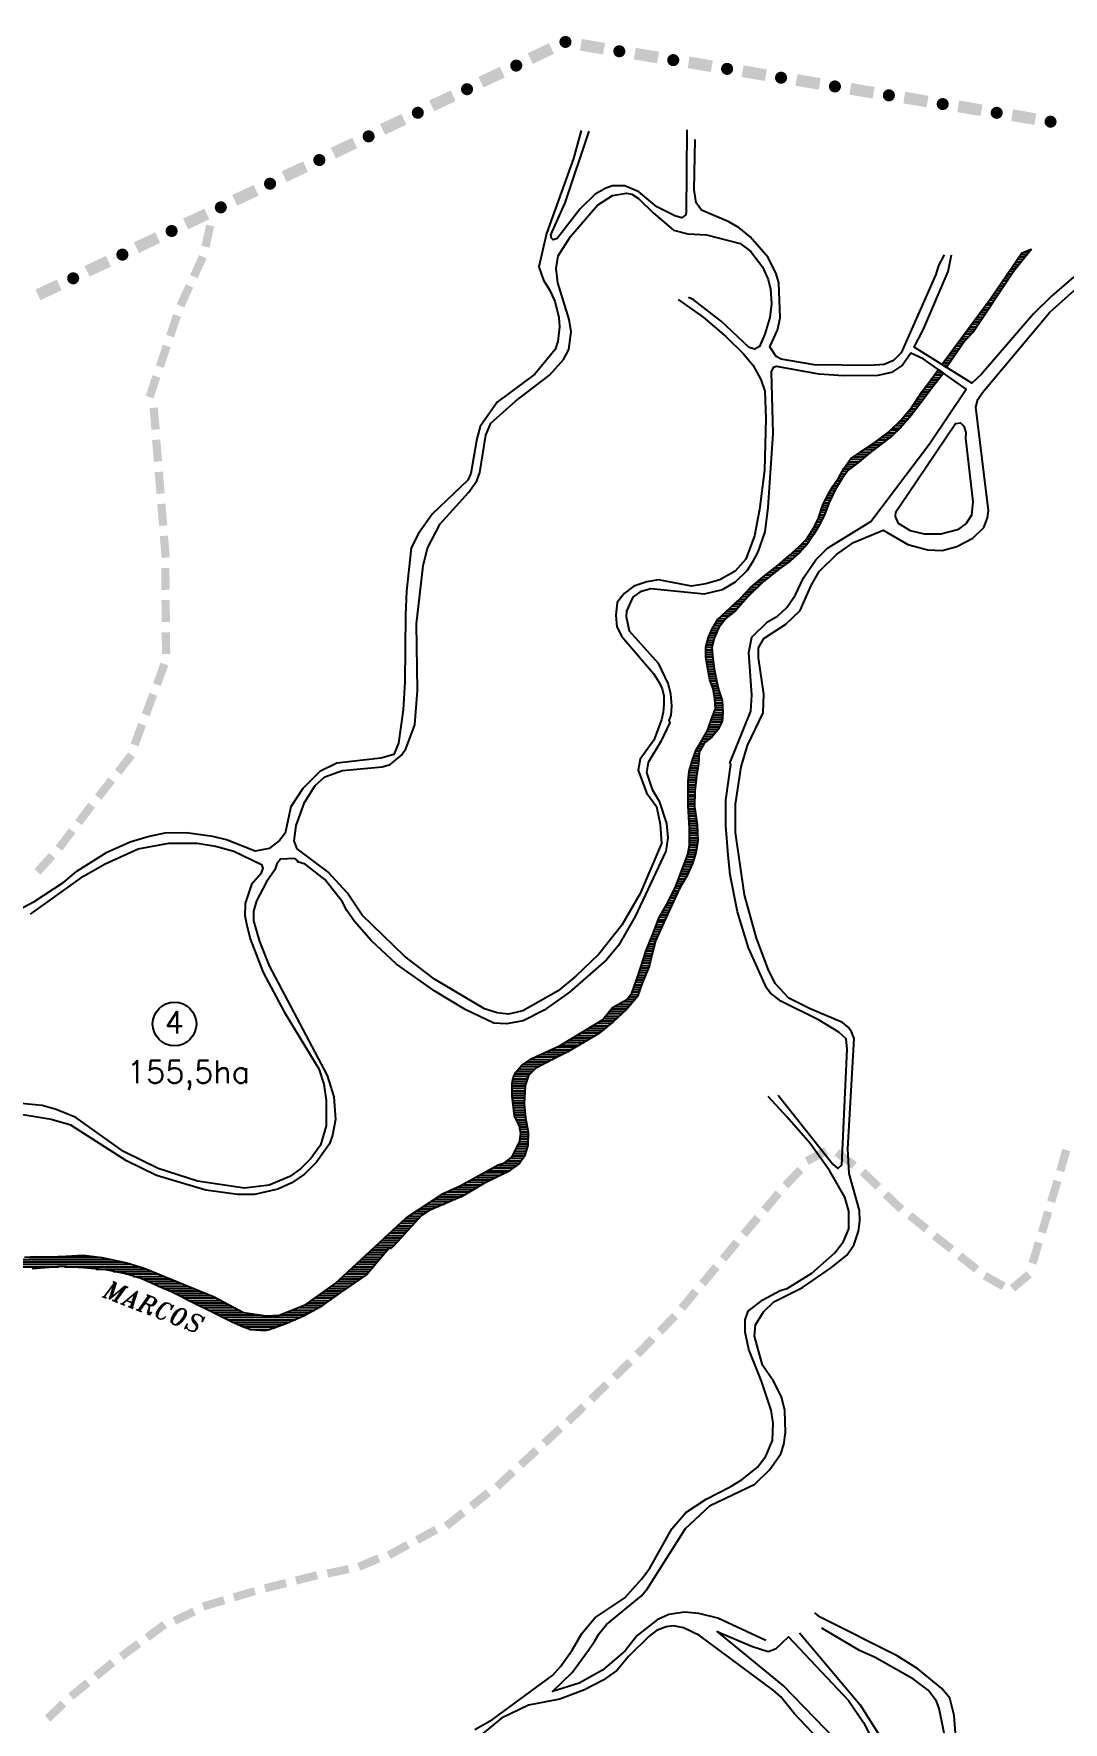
# Model space of a CAD drawing. Extents: x 628876 to 634043, y 7506730 to 7509520.
# Drawn here: x 631354 to 632155, y 7508207 to 7509520 of the extents above; entities that cross this region are included whole.
import ezdxf
from ezdxf.enums import TextEntityAlignment as Align

# ---------------------------------------------------------------- set-up
doc = ezdxf.new("R2010")
doc.units = 0
doc.header["$LTSCALE"] = 40
doc.header["$MEASUREMENT"] = 0
doc.layers.get('0').update_dxf_attribs({"linetype": 'CONTINUOUS'})
for name, color, linetype in [('HATCH', 150, 'CONTINUOUS'), ('LIMITE-BACIA', 3, 'CONTINUOUS'), ('LIMITE-PROJETO', 1, 'CONTINUOUS'), ('RIO', 4, 'CONTINUOUS'), ('RUA', 7, 'CONTINUOUS'), ('TEXTO2', 5, 'CONTINUOUS')]:
    doc.layers.add(name, color=color, linetype=linetype)
doc.styles.add('GOTHICI', font='ITALICT8.SHX', dxfattribs={"height": 1.641651})
doc.styles.get("Standard").update_dxf_attribs({"font": 'ROMANSBR.SHX'})

# ---------------------------------------------------------------- blocks, each defined once
blk = doc.blocks.new('*X11')
at = {"color": 0}
for p, q in [((632117.1, 7509341.2), (632121.3, 7509341.2)), ((632118.4, 7509343.1), (632122.8, 7509343.1)), ((632119.7, 7509345), (632124.4, 7509345)), ((632120.9, 7509346.9), (632125.9, 7509346.9)), ((632122.2, 7509348.7), (632127.4, 7509348.7)), ((632124.6, 7509350.6), (632129, 7509350.6)), ((632129.9, 7509352.5), (632130.5, 7509352.5)), ((632108.2, 7509328.1), (632111.8, 7509328.1)), ((632109.5, 7509330), (632113, 7509330)), ((632110.8, 7509331.9), (632114.3, 7509331.9)), ((632112, 7509333.7), (632115.5, 7509333.7)), ((632113.3, 7509335.6), (632116.8, 7509335.6)), ((632114.6, 7509337.5), (632118.3, 7509337.5)), ((632115.9, 7509339.4), (632119.8, 7509339.4)), ((632099.3, 7509315), (632103, 7509315)), ((632100.6, 7509316.9), (632104.3, 7509316.9)), ((632101.9, 7509318.7), (632105.5, 7509318.7)), ((632103.1, 7509320.6), (632106.8, 7509320.6)), ((632104.4, 7509322.5), (632108, 7509322.5)), ((632105.7, 7509324.4), (632109.3, 7509324.4)), ((632107, 7509326.2), (632110.5, 7509326.2)), ((632089.6, 7509301.9), (632094.3, 7509301.9)), ((632091, 7509303.7), (632095.5, 7509303.7)), ((632092.4, 7509305.6), (632096.8, 7509305.6)), ((632093.8, 7509307.5), (632098, 7509307.5)), ((632095.1, 7509309.4), (632099.3, 7509309.4)), ((632096.5, 7509311.2), (632100.5, 7509311.2)), ((632097.9, 7509313.1), (632101.8, 7509313.1)), ((632079.8, 7509288.7), (632085.5, 7509288.7)), ((632081.2, 7509290.6), (632086.8, 7509290.6)), ((632082.6, 7509292.5), (632088, 7509292.5)), ((632084, 7509294.4), (632089.3, 7509294.4)), ((632085.4, 7509296.2), (632090.5, 7509296.2)), ((632086.8, 7509298.1), (632091.8, 7509298.1)), ((632088.2, 7509300), (632093, 7509300)), ((632070, 7509275.6), (632074.7, 7509275.6)), ((632071.4, 7509277.5), (632075.9, 7509277.5)), ((632072.8, 7509279.4), (632077.2, 7509279.4)), ((632074.2, 7509281.2), (632078.5, 7509281.2)), ((632075.6, 7509283.1), (632080.2, 7509283.1)), ((632077, 7509285), (632082, 7509285)), ((632078.4, 7509286.9), (632083.8, 7509286.9)), ((632061.7, 7509264.4), (632067, 7509264.4)), ((632062, 7509262.5), (632065.8, 7509262.5)), ((632063.1, 7509266.2), (632068.3, 7509266.2)), ((632064.5, 7509268.1), (632069.6, 7509268.1)), ((632065.9, 7509270), (632070.8, 7509270)), ((632067.3, 7509271.9), (632072.1, 7509271.9)), ((632068.7, 7509273.7), (632073.4, 7509273.7))]:
    blk.add_line(p, q, dxfattribs=at)
blk = doc.blocks.new('*X9')
at = {"color": 0}
for p, q in [((632051, 7509249.4), (632056.7, 7509249.4)), ((632052.4, 7509251.2), (632058.1, 7509251.2)), ((632053.9, 7509253.1), (632059.5, 7509253.1)), ((632055.3, 7509255), (632060.9, 7509255)), ((632056.7, 7509256.9), (632061.4, 7509256.9)), ((632058.1, 7509258.7), (632058.7, 7509258.7)), ((632041.8, 7509236.2), (632046.9, 7509236.2)), ((632043, 7509238.1), (632048.3, 7509238.1)), ((632044.2, 7509240), (632049.6, 7509240)), ((632045.4, 7509241.9), (632051, 7509241.9)), ((632046.8, 7509243.7), (632052.4, 7509243.7)), ((632048.2, 7509245.6), (632053.8, 7509245.6)), ((632049.6, 7509247.5), (632055.2, 7509247.5)), ((632031.8, 7509223.1), (632036.8, 7509223.1)), ((632033.4, 7509225), (632038.2, 7509225)), ((632035.1, 7509226.9), (632039.7, 7509226.9)), ((632036.7, 7509228.7), (632041.2, 7509228.7)), ((632038.2, 7509230.6), (632042.6, 7509230.6)), ((632039.4, 7509232.5), (632044.1, 7509232.5)), ((632040.6, 7509234.4), (632045.5, 7509234.4)), ((632018.7, 7509210), (632024.7, 7509210)), ((632020.7, 7509211.9), (632026.6, 7509211.9)), ((632022.6, 7509213.7), (632028.5, 7509213.7)), ((632024.5, 7509215.6), (632030.2, 7509215.6)), ((632026.5, 7509217.5), (632031.8, 7509217.5)), ((632028.4, 7509219.4), (632033.5, 7509219.4)), ((632030.1, 7509221.2), (632035.1, 7509221.2)), ((632000.4, 7509196.9), (632008.2, 7509196.9)), ((632003.1, 7509198.7), (632010.7, 7509198.7)), ((632005.8, 7509200.6), (632013.2, 7509200.6)), ((632008.5, 7509202.5), (632015.6, 7509202.5)), ((632011, 7509204.4), (632018, 7509204.4)), ((632013.6, 7509206.2), (632020.4, 7509206.2)), ((632016.1, 7509208.1), (632022.8, 7509208.1)), ((631985.7, 7509183.7), (631991.7, 7509183.7)), ((631987, 7509185.6), (631994.2, 7509185.6)), ((631988.3, 7509187.5), (631996.6, 7509187.5)), ((631989.6, 7509189.4), (631998.9, 7509189.4)), ((631991.9, 7509191.2), (632001.1, 7509191.2)), ((631994.8, 7509193.1), (632003.4, 7509193.1)), ((631997.6, 7509195), (632005.7, 7509195)), ((631977.6, 7509170.6), (631981, 7509170.6)), ((631978.9, 7509172.5), (631982.1, 7509172.5)), ((631980.2, 7509174.4), (631983.3, 7509174.4)), ((631981.4, 7509176.2), (631984.6, 7509176.2)), ((631982.4, 7509178.1), (631986, 7509178.1)), ((631983.5, 7509180), (631987.3, 7509180)), ((631984.5, 7509181.9), (631989.2, 7509181.9)), ((631970.1, 7509157.5), (631974, 7509157.5)), ((631971.1, 7509159.4), (631974.9, 7509159.4)), ((631972.1, 7509161.2), (631975.8, 7509161.2)), ((631973.1, 7509163.1), (631976.7, 7509163.1)), ((631974.1, 7509165), (631977.6, 7509165)), ((631975.2, 7509166.9), (631978.6, 7509166.9)), ((631976.2, 7509168.7), (631979.8, 7509168.7)), ((631965.2, 7509144.4), (631968.7, 7509144.4)), ((631965.8, 7509146.2), (631969.6, 7509146.2)), ((631966.4, 7509148.1), (631970.3, 7509148.1)), ((631967, 7509150), (631971, 7509150)), ((631967.7, 7509151.9), (631971.6, 7509151.9)), ((631968.3, 7509153.7), (631972.3, 7509153.7)), ((631969.2, 7509155.6), (631973.1, 7509155.6)), ((631958.2, 7509131.2), (631961.4, 7509131.2)), ((631959.3, 7509133.1), (631962.5, 7509133.1)), ((631960.5, 7509135), (631963.6, 7509135)), ((631961.6, 7509136.9), (631964.7, 7509136.9)), ((631962.5, 7509138.7), (631965.8, 7509138.7)), ((631963.5, 7509140.6), (631966.7, 7509140.6)), ((631964.4, 7509142.5), (631967.7, 7509142.5)), ((631946, 7509118.1), (631951.4, 7509118.1)), ((631948.1, 7509120), (631953.1, 7509120)), ((631950.1, 7509121.9), (631954.9, 7509121.9)), ((631952, 7509123.7), (631956.5, 7509123.7)), ((631953.9, 7509125.6), (631957.7, 7509125.6)), ((631955.8, 7509127.5), (631959, 7509127.5)), ((631957, 7509129.4), (631960.2, 7509129.4)), ((631931.1, 7509105), (631935.8, 7509105)), ((631933.6, 7509106.9), (631938.4, 7509106.9)), ((631935.6, 7509108.7), (631940.9, 7509108.7)), ((631937.7, 7509110.6), (631943.3, 7509110.6)), ((631939.8, 7509112.5), (631945.4, 7509112.5)), ((631941.8, 7509114.4), (631947.5, 7509114.4)), ((631943.9, 7509116.2), (631949.6, 7509116.2)), ((631914.8, 7509091.9), (631919.6, 7509091.9)), ((631917, 7509093.7), (631921.5, 7509093.7)), ((631919.2, 7509095.6), (631923.9, 7509095.6)), ((631921.4, 7509097.5), (631926.2, 7509097.5)), ((631923.8, 7509099.4), (631928.6, 7509099.4)), ((631926.2, 7509101.2), (631931, 7509101.2)), ((631928.7, 7509103.1), (631933.4, 7509103.1)), ((631901.6, 7509078.7), (631906.7, 7509078.7)), ((631903.6, 7509080.6), (631908.4, 7509080.6)), ((631905.4, 7509082.5), (631910.1, 7509082.5)), ((631907.2, 7509084.4), (631912, 7509084.4)), ((631908.9, 7509086.2), (631913.9, 7509086.2)), ((631910.7, 7509088.1), (631915.8, 7509088.1)), ((631912.6, 7509090), (631917.7, 7509090)), ((631887.1, 7509065.6), (631893, 7509065.6)), ((631889.2, 7509067.5), (631895.3, 7509067.5)), ((631891.4, 7509069.4), (631897.6, 7509069.4)), ((631893.5, 7509071.2), (631899.9, 7509071.2)), ((631895.5, 7509073.1), (631901.7, 7509073.1)), ((631897.5, 7509075), (631903.4, 7509075)), ((631899.5, 7509076.9), (631905, 7509076.9)), ((631880, 7509052.5), (631884.7, 7509052.5)), ((631880.7, 7509054.4), (631885.5, 7509054.4)), ((631881.5, 7509056.2), (631886.2, 7509056.2)), ((631882.4, 7509058.1), (631886.9, 7509058.1)), ((631883.5, 7509060), (631888.3, 7509060)), ((631884.6, 7509061.9), (631889.8, 7509061.9)), ((631885.7, 7509063.7), (631891.4, 7509063.7)), ((631877.3, 7509043.1), (631881.8, 7509043.1)), ((631877.3, 7509041.2), (631882, 7509041.2)), ((631877.3, 7509039.4), (631882.2, 7509039.4)), ((631877.8, 7509045), (631882.4, 7509045)), ((631878.3, 7509046.9), (631882.9, 7509046.9)), ((631878.7, 7509048.7), (631883.4, 7509048.7)), ((631879.2, 7509050.6), (631884, 7509050.6)), ((631877.2, 7509035.6), (631882.6, 7509035.6)), ((631877.3, 7509037.5), (631882.4, 7509037.5)), ((631877.5, 7509033.7), (631882.8, 7509033.7)), ((631877.8, 7509031.9), (631883, 7509031.9)), ((631878.1, 7509030), (631883.2, 7509030)), ((631878.4, 7509028.1), (631883.4, 7509028.1)), ((631878.7, 7509026.2), (631883.7, 7509026.2)), ((631879.1, 7509024.4), (631884, 7509024.4)), ((631879.5, 7509022.5), (631884.4, 7509022.5)), ((631879.8, 7509020.6), (631884.8, 7509020.6)), ((631880.2, 7509018.7), (631885.2, 7509018.7)), ((631880.7, 7509016.9), (631885.6, 7509016.9)), ((631881.4, 7509015), (631886.1, 7509015)), ((631882, 7509013.1), (631886.5, 7509013.1)), ((631882.7, 7509011.2), (631887, 7509011.2)), ((631883.1, 7509009.4), (631887.4, 7509009.4)), ((631883.4, 7509007.5), (631888, 7509007.5)), ((631883.7, 7509005.6), (631888.6, 7509005.6)), ((631884, 7509003.7), (631889.2, 7509003.7)), ((631884.2, 7509001.9), (631889.9, 7509001.9)), ((631884.3, 7509000), (631890, 7509000)), ((631881.4, 7508986.9), (631890, 7508986.9)), ((631882.1, 7508988.7), (631890.1, 7508988.7)), ((631882.8, 7508990.6), (631890.3, 7508990.6)), ((631883.6, 7508992.5), (631890.5, 7508992.5)), ((631884.4, 7508994.4), (631890.4, 7508994.4)), ((631884.5, 7508998.1), (631890.2, 7508998.1)), ((631884.6, 7508996.2), (631890.3, 7508996.2)), ((631875.8, 7508973.7), (631882.4, 7508973.7)), ((631876.9, 7508975.6), (631883.9, 7508975.6)), ((631877.9, 7508977.5), (631885.4, 7508977.5)), ((631878.9, 7508979.4), (631886.7, 7508979.4)), ((631879.5, 7508981.2), (631887.7, 7508981.2)), ((631880.1, 7508983.1), (631888.6, 7508983.1)), ((631880.8, 7508985), (631889.6, 7508985)), ((631868.8, 7508960.6), (631872, 7508960.6)), ((631869.4, 7508962.5), (631872.6, 7508962.5)), ((631870.4, 7508964.4), (631873.7, 7508964.4)), ((631871.5, 7508966.2), (631874.7, 7508966.2)), ((631872.6, 7508968.1), (631875.8, 7508968.1)), ((631873.8, 7508970), (631877.8, 7508970)), ((631874.8, 7508971.9), (631880.2, 7508971.9)), ((631864.5, 7508947.5), (631870.7, 7508947.5)), ((631865, 7508949.4), (631870.9, 7508949.4)), ((631865.6, 7508951.2), (631871.2, 7508951.2)), ((631866.2, 7508953.1), (631871.4, 7508953.1)), ((631866.8, 7508955), (631871.6, 7508955)), ((631867.5, 7508956.9), (631871.7, 7508956.9)), ((631868.1, 7508958.7), (631871.9, 7508958.7)), ((631863.5, 7508938.1), (631869.5, 7508938.1)), ((631863.5, 7508936.2), (631869.2, 7508936.2)), ((631863.5, 7508934.4), (631869, 7508934.4)), ((631863.6, 7508940), (631869.7, 7508940)), ((631863.8, 7508941.9), (631869.9, 7508941.9)), ((631863.9, 7508943.7), (631870.2, 7508943.7)), ((631864.1, 7508945.6), (631870.4, 7508945.6)), ((631863.4, 7508930.6), (631868.6, 7508930.6)), ((631863.4, 7508928.7), (631868.6, 7508928.7)), ((631863.4, 7508926.9), (631868.6, 7508926.9)), ((631863.4, 7508925), (631868.6, 7508925)), ((631863.4, 7508923.1), (631868.6, 7508923.1)), ((631863.4, 7508921.2), (631868.6, 7508921.2)), ((631863.5, 7508932.5), (631868.8, 7508932.5)), ((631863.4, 7508919.4), (631868.5, 7508919.4)), ((631863.5, 7508917.5), (631868.7, 7508917.5)), ((631863.6, 7508915.6), (631869, 7508915.6)), ((631863.8, 7508913.7), (631869.2, 7508913.7)), ((631863.9, 7508911.9), (631869.5, 7508911.9)), ((631864, 7508910), (631869.7, 7508910)), ((631864.1, 7508908.1), (631870, 7508908.1)), ((631864.2, 7508906.2), (631870.2, 7508906.2)), ((631864.4, 7508904.4), (631870.4, 7508904.4)), ((631864.5, 7508902.5), (631870.5, 7508902.5)), ((631864.5, 7508900.6), (631870.6, 7508900.6)), ((631864.5, 7508898.7), (631870.6, 7508898.7)), ((631864.5, 7508896.9), (631870.7, 7508896.9)), ((631864.5, 7508895), (631870.8, 7508895)), ((631863, 7508881.9), (631869.1, 7508881.9)), ((631863.4, 7508883.7), (631869.6, 7508883.7)), ((631863.7, 7508885.6), (631869.9, 7508885.6)), ((631864.1, 7508887.5), (631870.2, 7508887.5)), ((631864.4, 7508893.1), (631870.9, 7508893.1)), ((631864.4, 7508891.2), (631870.8, 7508891.2)), ((631864.4, 7508889.4), (631870.5, 7508889.4)), ((631858.2, 7508868.7), (631864, 7508868.7)), ((631858.9, 7508870.6), (631864.9, 7508870.6)), ((631859.6, 7508872.5), (631865.8, 7508872.5)), ((631860.3, 7508874.4), (631866.7, 7508874.4)), ((631861, 7508876.2), (631867.3, 7508876.2)), ((631861.7, 7508878.1), (631867.9, 7508878.1)), ((631862.3, 7508880), (631868.5, 7508880)), ((631852.9, 7508855.6), (631856.8, 7508855.6)), ((631853.8, 7508857.5), (631857.8, 7508857.5)), ((631854.5, 7508859.4), (631858.9, 7508859.4)), ((631855.3, 7508861.2), (631860, 7508861.2)), ((631856, 7508863.1), (631861.1, 7508863.1)), ((631856.7, 7508865), (631862.2, 7508865)), ((631857.5, 7508866.9), (631863.1, 7508866.9)), ((631846.3, 7508842.5), (631850.7, 7508842.5)), ((631847.4, 7508844.4), (631851.6, 7508844.4)), ((631848.4, 7508846.2), (631852.4, 7508846.2)), ((631849.3, 7508848.1), (631853.3, 7508848.1)), ((631850.2, 7508850), (631854.2, 7508850)), ((631851.1, 7508851.9), (631855, 7508851.9)), ((631852, 7508853.7), (631855.9, 7508853.7)), ((631839.5, 7508829.4), (631844.6, 7508829.4)), ((631840.2, 7508831.2), (631845.5, 7508831.2)), ((631841.1, 7508833.1), (631846.4, 7508833.1)), ((631842.1, 7508835), (631847.2, 7508835)), ((631843.2, 7508836.9), (631848.1, 7508836.9)), ((631844.2, 7508838.7), (631849, 7508838.7)), ((631845.3, 7508840.6), (631849.8, 7508840.6)), ((631834.4, 7508816.2), (631838.6, 7508816.2)), ((631835.2, 7508818.1), (631839.4, 7508818.1)), ((631836, 7508820), (631840.3, 7508820)), ((631836.7, 7508821.9), (631841.2, 7508821.9)), ((631837.4, 7508823.7), (631842, 7508823.7)), ((631838.1, 7508825.6), (631842.9, 7508825.6)), ((631838.8, 7508827.5), (631843.8, 7508827.5)), ((631829.5, 7508803.1), (631835, 7508803.1)), ((631830, 7508805), (631835.5, 7508805)), ((631830.6, 7508806.9), (631835.9, 7508806.9)), ((631831.4, 7508808.7), (631836.4, 7508808.7)), ((631832.1, 7508810.6), (631836.9, 7508810.6)), ((631832.9, 7508812.5), (631837.3, 7508812.5)), ((631833.7, 7508814.4), (631837.8, 7508814.4)), ((631825.3, 7508790), (631831.1, 7508790)), ((631825.9, 7508791.9), (631831.9, 7508791.9)), ((631826.6, 7508793.7), (631832.7, 7508793.7)), ((631827.1, 7508795.6), (631833.4, 7508795.6)), ((631827.7, 7508797.5), (631833.8, 7508797.5)), ((631828.3, 7508799.4), (631834.2, 7508799.4)), ((631828.9, 7508801.2), (631834.6, 7508801.2)), ((631820.6, 7508776.9), (631825.9, 7508776.9)), ((631821.2, 7508778.7), (631826.5, 7508778.7)), ((631821.9, 7508780.6), (631827.2, 7508780.6)), ((631822.6, 7508782.5), (631827.9, 7508782.5)), ((631823.3, 7508784.4), (631828.7, 7508784.4)), ((631824, 7508786.2), (631829.5, 7508786.2)), ((631824.6, 7508788.1), (631830.3, 7508788.1)), ((631806.1, 7508763.7), (631817.5, 7508763.7)), ((631809.5, 7508765.6), (631819.1, 7508765.6)), ((631812.9, 7508767.5), (631820.6, 7508767.5)), ((631816, 7508769.4), (631822.2, 7508769.4)), ((631817.5, 7508771.2), (631823.7, 7508771.2)), ((631818.9, 7508773.1), (631824.5, 7508773.1)), ((631819.9, 7508775), (631825.2, 7508775)), ((631792.5, 7508750.6), (631803.8, 7508750.6)), ((631795.6, 7508752.5), (631806, 7508752.5)), ((631797.7, 7508754.4), (631808, 7508754.4)), ((631799.2, 7508756.2), (631810, 7508756.2)), ((631800.7, 7508758.1), (631812.1, 7508758.1)), ((631802.2, 7508760), (631814.1, 7508760)), ((631803.7, 7508761.9), (631816, 7508761.9)), ((631770.9, 7508737.5), (631785.4, 7508737.5)), ((631774, 7508739.4), (631788.5, 7508739.4)), ((631777.1, 7508741.2), (631791.6, 7508741.2)), ((631780.1, 7508743.1), (631794.5, 7508743.1)), ((631783.2, 7508745), (631796.8, 7508745)), ((631786.3, 7508746.9), (631799.2, 7508746.9)), ((631789.4, 7508748.7), (631801.5, 7508748.7)), ((631744.4, 7508724.4), (631761.7, 7508724.4)), ((631748.5, 7508726.2), (631765.3, 7508726.2)), ((631752.6, 7508728.1), (631769, 7508728.1)), ((631756.8, 7508730), (631772.4, 7508730)), ((631760.9, 7508731.9), (631775.7, 7508731.9)), ((631764.7, 7508733.7), (631779, 7508733.7)), ((631767.8, 7508735.6), (631782.3, 7508735.6)), ((631728.8, 7508711.2), (631740.4, 7508711.2)), ((631729.8, 7508713.1), (631742.3, 7508713.1)), ((631731.5, 7508715), (631744.2, 7508715)), ((631733.1, 7508716.9), (631747.2, 7508716.9)), ((631735.3, 7508718.7), (631750.8, 7508718.7)), ((631738, 7508720.6), (631754.4, 7508720.6)), ((631740.8, 7508722.5), (631758.1, 7508722.5)), ((631726.5, 7508701.9), (631736.5, 7508701.9)), ((631726.5, 7508700), (631736.4, 7508700)), ((631726.5, 7508698.1), (631736.3, 7508698.1)), ((631726.6, 7508703.7), (631737, 7508703.7)), ((631726.9, 7508705.6), (631737.7, 7508705.6)), ((631727.2, 7508707.5), (631738.3, 7508707.5)), ((631727.9, 7508709.4), (631738.9, 7508709.4)), ((631726.5, 7508696.2), (631736.2, 7508696.2)), ((631726.5, 7508694.4), (631736.1, 7508694.4)), ((631726.6, 7508692.5), (631736, 7508692.5)), ((631726.9, 7508690.6), (631735.9, 7508690.6)), ((631727.1, 7508688.7), (631735.8, 7508688.7)), ((631727.3, 7508686.9), (631735.9, 7508686.9)), ((631727.5, 7508685), (631736.1, 7508685)), ((631727.7, 7508683.1), (631736.3, 7508683.1)), ((631728, 7508681.2), (631736.5, 7508681.2)), ((631728.2, 7508679.4), (631736.7, 7508679.4)), ((631728.8, 7508677.5), (631736.9, 7508677.5)), ((631729.7, 7508675.6), (631737.2, 7508675.6)), ((631730.6, 7508673.7), (631737.5, 7508673.7)), ((631731.5, 7508671.9), (631737.8, 7508671.9)), ((631732.2, 7508670), (631738.1, 7508670)), ((631732.3, 7508658.7), (631738.7, 7508658.7)), ((631732.6, 7508668.1), (631738.4, 7508668.1)), ((631732.6, 7508660.6), (631738.8, 7508660.6)), ((631732.8, 7508662.5), (631738.8, 7508662.5)), ((631732.9, 7508666.2), (631738.8, 7508666.2)), ((631733.1, 7508664.4), (631738.8, 7508664.4)), ((631725.2, 7508645.6), (631735, 7508645.6)), ((631726.8, 7508647.5), (631736.2, 7508647.5)), ((631727.8, 7508649.4), (631736.8, 7508649.4)), ((631728.8, 7508651.2), (631737.4, 7508651.2)), ((631729.7, 7508653.1), (631737.9, 7508653.1)), ((631730.7, 7508655), (631738.5, 7508655)), ((631731.6, 7508656.9), (631738.7, 7508656.9)), ((631701.1, 7508632.5), (631718, 7508632.5)), ((631704.5, 7508634.4), (631721.9, 7508634.4)), ((631707.9, 7508636.2), (631724.9, 7508636.2)), ((631711.3, 7508638.1), (631727.6, 7508638.1)), ((631714.7, 7508640), (631730.2, 7508640)), ((631719.8, 7508641.9), (631732.5, 7508641.9)), ((631722.8, 7508643.7), (631733.7, 7508643.7)), ((631675.1, 7508619.4), (631693.5, 7508619.4)), ((631679.3, 7508621.2), (631696.6, 7508621.2)), ((631683.6, 7508623.1), (631699.6, 7508623.1)), ((631687.5, 7508625), (631702.7, 7508625)), ((631690.9, 7508626.9), (631706.2, 7508626.9)), ((631694.3, 7508628.7), (631710.1, 7508628.7)), ((631697.7, 7508630.6), (631714.1, 7508630.6)), ((631654.5, 7508606.2), (631664.9, 7508606.2)), ((631657.3, 7508608.1), (631669.3, 7508608.1)), ((631660.1, 7508610), (631673.7, 7508610)), ((631662.9, 7508611.9), (631678.2, 7508611.9)), ((631665.8, 7508613.7), (631682.6, 7508613.7)), ((631668.6, 7508615.6), (631687, 7508615.6)), ((631671.4, 7508617.5), (631690.4, 7508617.5)), ((631637.3, 7508593.1), (631648.7, 7508593.1)), ((631639.3, 7508595), (631650.4, 7508595)), ((631641.4, 7508596.9), (631652.1, 7508596.9)), ((631643.4, 7508598.7), (631653.8, 7508598.7)), ((631646, 7508600.6), (631655.5, 7508600.6)), ((631648.8, 7508602.5), (631658.1, 7508602.5)), ((631651.6, 7508604.4), (631661, 7508604.4)), ((631623.2, 7508580), (631636.8, 7508580)), ((631625.2, 7508581.9), (631638.5, 7508581.9)), ((631627.3, 7508583.7), (631640.2, 7508583.7)), ((631629.3, 7508585.6), (631641.9, 7508585.6)), ((631631.3, 7508587.5), (631643.6, 7508587.5)), ((631633.3, 7508589.4), (631645.3, 7508589.4)), ((631635.3, 7508591.2), (631647, 7508591.2)), ((631335.5, 7508566.9), (631414.5, 7508566.9)), ((631350.2, 7508568.7), (631404.5, 7508568.7)), ((631609.1, 7508566.9), (631623.3, 7508566.9)), ((631611.1, 7508568.7), (631624.9, 7508568.7)), ((631613.2, 7508570.6), (631626.4, 7508570.6)), ((631615.2, 7508572.5), (631628, 7508572.5)), ((631617.2, 7508574.4), (631629.6, 7508574.4)), ((631619.2, 7508576.2), (631633.1, 7508576.2)), ((631621.2, 7508578.1), (631635.1, 7508578.1)), ((631315.5, 7508561.2), (631373.8, 7508561.2)), ((631321.2, 7508563.1), (631430.2, 7508563.1)), ((631327.4, 7508565), (631423.3, 7508565)), ((631378.2, 7508561.2), (631436, 7508561.2)), ((631402.8, 7508559.4), (631441.4, 7508559.4)), ((631416.2, 7508557.5), (631446.1, 7508557.5)), ((631425.5, 7508555.6), (631450.7, 7508555.6)), ((631431.9, 7508553.7), (631455.3, 7508553.7)), ((631595, 7508553.7), (631611.2, 7508553.7)), ((631597.1, 7508555.6), (631613.8, 7508555.6)), ((631599.1, 7508557.5), (631615.4, 7508557.5)), ((631601.1, 7508559.4), (631617, 7508559.4)), ((631603.1, 7508561.2), (631618.5, 7508561.2)), ((631605.1, 7508563.1), (631620.1, 7508563.1)), ((631607.1, 7508565), (631621.7, 7508565)), ((631438, 7508551.9), (631460, 7508551.9)), ((631442.3, 7508550), (631464.6, 7508550)), ((631446.6, 7508548.1), (631469.2, 7508548.1)), ((631450.8, 7508546.2), (631473.9, 7508546.2)), ((631455.1, 7508544.4), (631478.5, 7508544.4)), ((631459.4, 7508542.5), (631483.1, 7508542.5)), ((631463.5, 7508540.6), (631487.8, 7508540.6)), ((631578.4, 7508540.6), (631592.1, 7508540.6)), ((631581.1, 7508542.5), (631594.8, 7508542.5)), ((631583.7, 7508544.4), (631597.6, 7508544.4)), ((631586.4, 7508546.2), (631600.3, 7508546.2)), ((631589, 7508548.1), (631603, 7508548.1)), ((631591, 7508550), (631605.7, 7508550)), ((631593, 7508551.9), (631608.5, 7508551.9)), ((631467.1, 7508538.7), (631492.4, 7508538.7)), ((631470.8, 7508536.9), (631496.4, 7508536.9)), ((631474.5, 7508535), (631499.9, 7508535)), ((631478.2, 7508533.1), (631503.4, 7508533.1)), ((631482.1, 7508531.2), (631506.9, 7508531.2)), ((631486, 7508529.4), (631510.4, 7508529.4)), ((631489.9, 7508527.5), (631513.9, 7508527.5)), ((631555.1, 7508527.5), (631572.8, 7508527.5)), ((631559.7, 7508529.4), (631576.3, 7508529.4)), ((631564.3, 7508531.2), (631579, 7508531.2)), ((631567.6, 7508533.1), (631581.6, 7508533.1)), ((631570.3, 7508535), (631584.2, 7508535)), ((631573, 7508536.9), (631586.9, 7508536.9)), ((631575.7, 7508538.7), (631589.5, 7508538.7)), ((631493.9, 7508525.6), (631517.4, 7508525.6)), ((631497.5, 7508523.7), (631529.8, 7508523.7)), ((631501.2, 7508521.9), (631562.2, 7508521.9)), ((631504.9, 7508520), (631557.8, 7508520)), ((631508.7, 7508518.1), (631553.5, 7508518.1)), ((631512.8, 7508516.2), (631548.7, 7508516.2)), ((631516.9, 7508514.4), (631543.7, 7508514.4)), ((631546, 7508523.7), (631566, 7508523.7)), ((631550.6, 7508525.6), (631569.4, 7508525.6)), ((631522.2, 7508512.5), (631538.2, 7508512.5))]:
    blk.add_line(p, q, dxfattribs=at)
blk = doc.blocks.new('G2')
at = {"layer": 'LIMITE-BACIA'}
blk.add_solid([(-8.5, -3.3), (-8.5, 3.1), (8.5, -3.2), (8.5, 3.2)], dxfattribs=at)
blk = doc.blocks.new('R2')
at = {"layer": 'LIMITE-PROJETO', "const_width": 4.67}
blk.add_lwpolyline([(-18.8, 0.2, 1), (-23.5, 0.2, 1)], format="xyb", close=True, dxfattribs=at)
at = {"layer": 'LIMITE-PROJETO'}
blk.add_solid([(9.2, 4.6), (9.2, -4.6), (-9.1, 4.7), (-9.2, -4.4)], dxfattribs=at)

msp = doc.modelspace()

# ---------------------------------------------------------------- linework, layer by layer
at = {"layer": 'RIO', "linetype": 'CONTINUOUS'}
msp.add_lwpolyline([(632130.7, 7509352.8), (632116.8, 7509335.7), (632085.4, 7509288.5), (632078.7, 7509281.6), (632064.6, 7509260.8), (632060.8, 7509263.2), (632099.2, 7509314.9), (632123.1, 7509350.1)], close=True, dxfattribs=at)
msp.add_lwpolyline([(631347, 7508568.6), (631355.8, 7508569.1), (631366.4, 7508569), (631379.3, 7508569.3), (631392.7, 7508570.2), (631407.1, 7508568.4), (631426.5, 7508564.3), (631440, 7508560), (631494.6, 7508537.8), (631517.5, 7508525.6), (631535.3, 7508522.9), (631545.2, 7508523.4), (631565.9, 7508531.9), (631588.6, 7508547.8), (631643.9, 7508599.2), (631672.7, 7508618.3), (631685.9, 7508624.1), (631715.6, 7508640.5), (631720.6, 7508642.1), (631726.3, 7508646.5), (631732.2, 7508658), (631733.1, 7508664.8), (631732.1, 7508670.6), (631728.3, 7508678.5), (631726.5, 7508694), (631726.6, 7508703.7), (631727.3, 7508708.1), (631729.4, 7508712.7), (631734, 7508717.9), (631741.9, 7508723.2), (631763.8, 7508733.2), (631796.7, 7508753.2), (631804.5, 7508762.9), (631815.8, 7508769.1), (631819.6, 7508773.9), (631821.4, 7508779.3), (631824, 7508786.4), (631826.7, 7508794.2), (631830.7, 7508807.1), (631836, 7508820), (631840.6, 7508832.3), (631847.8, 7508845.2), (631853.8, 7508857.4), (631859.1, 7508871), (631863.1, 7508882), (631864.4, 7508889.1), (631864.5, 7508895.6), (631864.5, 7508902), (631863.9, 7508911.1), (631863.4, 7508919.5), (631863.4, 7508928.6), (631863.5, 7508939), (631864.2, 7508946.7), (631866.9, 7508955.2), (631869.5, 7508962.9), (631874.1, 7508970.6), (631878.7, 7508979), (631882.1, 7508988.7), (631884.7, 7508995.2), (631884.1, 7509003), (631882.9, 7509010.7), (631880.3, 7509017.9), (631878.5, 7509027.6), (631877.2, 7509035.4), (631877.3, 7509043.2), (631879.3, 7509050.9), (631882, 7509057.4), (631886.6, 7509065.1), (631893.1, 7509070.9), (631904.2, 7509081.2), (631912, 7509089.5), (631921.8, 7509097.9), (631933.6, 7509106.9), (631942.1, 7509114.6), (631949.9, 7509121.6), (631955.8, 7509127.4), (631961, 7509135.8), (631965, 7509143.5), (631968.3, 7509153.9), (631972.2, 7509161.6), (631976.2, 7509168.7), (631980.8, 7509175.2), (631984.7, 7509182.2), (631990, 7509190), (631997.8, 7509195.1), (632008.9, 7509202.8), (632019.3, 7509210.5), (632029.1, 7509220.1), (632037.6, 7509229.8), (632045.5, 7509242), (632058.3, 7509259.1), (632062.1, 7509256.4), (632052, 7509243.3), (632045.4, 7509234.2), (632036.9, 7509223.3), (632028.4, 7509213.6), (632022.5, 7509207.9), (632013.4, 7509200.8), (632004.9, 7509194.4), (631996.4, 7509187.3), (631988, 7509180.9), (631983.4, 7509174.5), (631978.1, 7509166.1), (631972.8, 7509155.1), (631969.5, 7509146.1), (631965.6, 7509138.3), (631961, 7509130.6), (631956.4, 7509123.5), (631949.8, 7509116.4), (631942.7, 7509110), (631934.8, 7509104.3), (631921.8, 7509094), (631910, 7509082.4), (631900.2, 7509071.5), (631893, 7509065.7), (631887.2, 7509058.6), (631883.8, 7509050.2), (631881.8, 7509043.1), (631882.4, 7509036.7), (631883.7, 7509026.3), (631885.5, 7509017.2), (631887.4, 7509009.4), (631889.9, 7509001.6), (631890.5, 7508992.5), (631889.8, 7508985.4), (631886.5, 7508979), (631881.9, 7508973.2), (631876.1, 7508968.7), (631872.1, 7508961.6), (631871.4, 7508952.5), (631870, 7508942.8), (631868.6, 7508931.2), (631868.5, 7508918.9), (631870.4, 7508905.2), (631870.9, 7508892.3), (631869.5, 7508883.2), (631866.9, 7508874.8), (631862.3, 7508865.1), (631857, 7508856.1), (631850.4, 7508841.9), (631844.5, 7508829), (631837.9, 7508814.8), (631835.2, 7508803.8), (631833.2, 7508794.8), (631827.9, 7508782.5), (631823.9, 7508771.5), (631815.4, 7508761.2), (631805, 7508751.6), (631793.9, 7508742.6), (631782.1, 7508735.6), (631769.8, 7508728.5), (631757.4, 7508722.2), (631745, 7508715.8), (631739.2, 7508710), (631736.5, 7508702.2), (631735.7, 7508688), (631736.9, 7508677), (631738.8, 7508665.9), (631738.7, 7508655.6), (631736.1, 7508647.2), (631732.1, 7508641.4), (631723.1, 7508635), (631704.4, 7508626), (631687.9, 7508616), (631661.9, 7508605), (631655.9, 7508601.1), (631634.4, 7508577.4), (631632.1, 7508575.4), (631630.5, 7508575.4), (631613.6, 7508555.4), (631592.9, 7508541.2), (631576.6, 7508529.5), (631564.1, 7508522.7), (631551.7, 7508517.3), (631541.2, 7508513.5), (631535.2, 7508511.5), (631530.3, 7508511.6), (631523.3, 7508512.1), (631517.4, 7508514.1), (631507.5, 7508518.7), (631493.6, 7508525.7), (631478.8, 7508532.8), (631462, 7508541.4), (631451.6, 7508545.9), (631437.7, 7508552), (631425.9, 7508555.6), (631410.5, 7508558.7), (631393.1, 7508560.3), (631375.8, 7508561.4), (631352.9, 7508559.6)], dxfattribs=at)
at = {"layer": 'RUA', "linetype": 'CONTINUOUS'}
for points in [[(631780.3, 7509445.1), (631774.1, 7509423.4), (631753.3, 7509364.9), (631747.2, 7509339.2), (631750.8, 7509328.6), (631755.5, 7509321.2), (631759.6, 7509312.5), (631762.7, 7509299.6), (631763.3, 7509292.3), (631762.1, 7509281.1), (631760, 7509274.8), (631744.2, 7509255.6), (631714.7, 7509233.9), (631701.7, 7509215), (631698.9, 7509205.3), (631694.4, 7509178.4), (631692.1, 7509173), (631664.3, 7509146.7), (631653.5, 7509131.7), (631647.8, 7509120.4), (631644.3, 7509086.7), (631643.4, 7509068.2), (631643, 7509016.3), (631641.6, 7508994.4), (631637.9, 7508968.6), (631634.4, 7508959.8), (631624.2, 7508956.9), (631590.1, 7508952.9), (631576.8, 7508946.4), (631563.5, 7508933.2), (631554.2, 7508919.1), (631549.8, 7508898.4), (631545.4, 7508892.8), (631537.3, 7508886.5), (631526.4, 7508884.5), (631504.1, 7508893.2), (631493.5, 7508896), (631472.7, 7508898.7), (631456.3, 7508898.4), (631443.9, 7508895.9), (631429.1, 7508891.5), (631410.4, 7508883.3), (631387.4, 7508868.7)], [(631862.4, 7509445.6), (631862, 7509381.1), (631861.3, 7509379.2), (631858.2, 7509377.3), (631853.1, 7509378.7), (631839, 7509385.8), (631825.1, 7509397.5), (631814.1, 7509402), (631804.5, 7509402.1), (631799.4, 7509400.4), (631791, 7509395.5), (631779.5, 7509384.2), (631761.6, 7509361), (631758.5, 7509360.2), (631757, 7509361.3), (631756.6, 7509363.9), (631767.8, 7509388.8), (631786.5, 7509444.5)], [(632062.7, 7509348.4), (632058.2, 7509340), (632056.1, 7509333), (632029.2, 7509272.2), (632023.2, 7509266.3), (632016.1, 7509263.2), (632004.7, 7509262.2), (631961.4, 7509262.9), (631935.9, 7509267.3), (631931.8, 7509269.2), (631926.9, 7509276.8), (631932.9, 7509289.9), (631935, 7509299.5), (631934.1, 7509326.7), (631931.8, 7509333.6), (631925.8, 7509346.4), (631911.6, 7509362.3), (631903.2, 7509369.4), (631895.2, 7509374.2), (631873.9, 7509383.2), (631869.6, 7509388.8), (631868.2, 7509399), (631868.9, 7509438.2)], [(631855.6, 7509313.8), (631875, 7509299.8), (631892.8, 7509284.9), (631906.4, 7509271.5), (631914, 7509262.4), (631920, 7509251.5), (631923, 7509242.3), (631923.9, 7509221.2), (631922.9, 7509180.9), (631919, 7509150.4), (631915, 7509129.9), (631908.2, 7509111.6), (631899.9, 7509102.4), (631888.2, 7509095.6), (631877.2, 7509092.4), (631866, 7509090.7), (631840.4, 7509095.7), (631831.3, 7509093.9), (631821.1, 7509090.6), (631813.7, 7509084.9), (631808.2, 7509078), (631807.2, 7509068), (631808, 7509059), (631811.8, 7509051.4), (631836.4, 7509022.6), (631840.9, 7509015.6), (631843.2, 7509010.8), (631844.5, 7509005.4), (631844.6, 7508998.6), (631844, 7508992.6), (631842.7, 7508986.7), (631836.7, 7508970.8), (631826.1, 7508956), (631824.6, 7508947.4), (631831, 7508929.9), (631838.8, 7508919.2), (631841.7, 7508905.6), (631842.8, 7508890.5), (631826.1, 7508851.6), (631811.9, 7508826.9), (631794, 7508804.3), (631775.9, 7508787.3), (631762.2, 7508775.9), (631734.8, 7508760.2), (631723.7, 7508757.8), (631714.9, 7508758.7), (631705, 7508761.8), (631666, 7508785), (631642.8, 7508802.7), (631609.8, 7508834.7), (631598.3, 7508851.7), (631583.1, 7508868.4), (631559.1, 7508886.2), (631556.7, 7508892.6), (631558.4, 7508904.5), (631564.9, 7508922.3), (631573.2, 7508935.6), (631580.8, 7508942.3), (631594.4, 7508947.2), (631625.2, 7508950), (631631.5, 7508952), (631640.4, 7508959.1), (631643.7, 7508964.2), (631650.7, 7508982.8), (631652.7, 7509009.5), (631651.9, 7509061.3), (631657.2, 7509106.4), (631660.7, 7509120.1), (631670.4, 7509139.1), (631692.6, 7509163.6), (631698.9, 7509172.5), (631701.4, 7509179.1), (631705.9, 7509208), (631710, 7509217.5), (631729.2, 7509234.7), (631755.6, 7509254.9), (631766.3, 7509267), (631770.7, 7509274.8), (631772.4, 7509288.6), (631770.8, 7509298.2), (631762, 7509326.6), (631760.7, 7509337.8), (631762.4, 7509347.6), (631772, 7509362.8), (631792.8, 7509387), (631804.5, 7509394.7), (631815.4, 7509396.5), (631819.5, 7509395.6), (631824.7, 7509392.2), (631836.2, 7509381), (631852.1, 7509367.6), (631863.2, 7509364.8), (631877.6, 7509364.1), (631903.9, 7509357.3), (631912, 7509351.3), (631921.4, 7509339.1), (631925.8, 7509329.3), (631927.6, 7509321.8), (631928.3, 7509310.4), (631927, 7509299.6), (631923.2, 7509286.6), (631919, 7509277.2), (631915.3, 7509275), (631910.9, 7509276.4), (631889, 7509296.8), (631867.3, 7509313.8), (631863.8, 7509315.3)], [(632163.7, 7509331.2), (632146.3, 7509316.3), (632132.1, 7509302.4), (632091.8, 7509255.6), (632084.2, 7509248.7), (632039.4, 7509276.5), (632046.5, 7509290.6), (632065.8, 7509335.5), (632068.4, 7509348.3)], [(631923.8, 7508270.5), (631886.5, 7508287.8), (631871.7, 7508291.5), (631860.5, 7508292.6), (631848.4, 7508290.6), (631839.3, 7508286.6), (631823.8, 7508274.3), (631814.4, 7508262.3), (631796.8, 7508247.3), (631778.6, 7508237.2), (631757.9, 7508230.7), (631773.1, 7508245.6), (631786, 7508262.9), (631790.7, 7508270.1), (631794.2, 7508275.8), (631799.9, 7508282.9), (631827, 7508305.2), (631831.7, 7508310.9), (631861.3, 7508357.5), (631880.5, 7508375.5), (631915.4, 7508392), (631927.1, 7508403.5), (631935.5, 7508415.7), (631937.8, 7508422.9), (631939.2, 7508432.2), (631938.6, 7508449.4), (631936.2, 7508459.9), (631929.8, 7508472.3), (631921.4, 7508484.7), (631915, 7508507.3), (631915.9, 7508515.9), (631922, 7508526.1), (631930.2, 7508533.8), (631952.5, 7508545.1), (631975.1, 7508560.5), (631987, 7508570.2), (631992.3, 7508578), (631996, 7508588.8), (631997.1, 7508596.7), (631996.7, 7508605), (631988.7, 7508633.8), (631987.7, 7508653), (631992.5, 7508738.8), (631990.6, 7508743.9), (631988, 7508747.6), (631983.6, 7508751.1), (631958.4, 7508761.9), (631941.7, 7508770.2), (631931.2, 7508781.6), (631925.7, 7508792.8), (631916.7, 7508816.8), (631907.2, 7508850.4), (631900.3, 7508899.1), (631900.4, 7508921.1), (631904.7, 7508950.2), (631909.7, 7508966.8), (631921.7, 7508992.2), (631922.3, 7509006.6), (631918.1, 7509035), (631918.2, 7509042.7), (631922.2, 7509049.9), (631939.5, 7509061.1), (631950.7, 7509071.7), (631959.1, 7509091.1), (631965.5, 7509102.1), (631978.8, 7509115.2), (631992.2, 7509124.5), (632015.2, 7509134.2), (632034.4, 7509123), (632049.9, 7509118.9), (632061.2, 7509118.3), (632072.5, 7509121.6), (632085, 7509128), (632093.5, 7509136.3), (632096.5, 7509143.8), (632097.1, 7509149.5), (632087.2, 7509229.8), (632088.8, 7509235.9), (632092.4, 7509241.4), (632144.9, 7509303.9), (632164.1, 7509320.9)], [(631933.4, 7508694.7), (631975.9, 7508641), (631980, 7508637.6), (631983, 7508640.6), (631987.3, 7508730.5), (631986.4, 7508738.6), (631980.8, 7508743.6), (631965.3, 7508753.1), (631935.5, 7508767.8), (631927.3, 7508774.3), (631924.3, 7508778.3), (631910.4, 7508809.2), (631901.9, 7508837.3), (631896.2, 7508866), (631894.5, 7508881.3), (631892.7, 7508904.4), (631892.8, 7508924.3), (631896.6, 7508951.9), (631895.8, 7508953), (631912.2, 7508993.5), (631912.9, 7509005.9), (631910.6, 7509039), (631913, 7509051), (631925.2, 7509063), (631932.9, 7509067.4), (631940.2, 7509074.1), (631947.1, 7509083.9), (631953.2, 7509097.2), (631962.7, 7509111.2), (631971.9, 7509120.2), (632005.7, 7509140.9), (632051.3, 7509201.4), (632079.9, 7509244), (632046.3, 7509267.4), (632036.6, 7509271.9), (632030.3, 7509262.5), (632021.8, 7509256.9), (632011, 7509254.6), (631984.4, 7509254.4), (631965.5, 7509255.6), (631932.2, 7509261.5), (631929.6, 7509260.7), (631928, 7509257.4), (631929.3, 7509209.5), (631925.4, 7509151.8), (631923, 7509133), (631917.6, 7509117.3), (631913.3, 7509109), (631909.3, 7509102.8), (631900.1, 7509093.8), (631890, 7509087.8), (631875.9, 7509084.4), (631834.3, 7509088.6), (631826.2, 7509086.3), (631820.4, 7509082.2), (631815.5, 7509071.2), (631815.1, 7509067), (631817.5, 7509056), (631840, 7509030.7), (631847.8, 7509014.4)], [(632034.3, 7509162.3), (632071.5, 7509217.2), (632075.5, 7509217.8), (632078, 7509215.2), (632079.6, 7509210.3), (632079.2, 7509205.8), (632085.1, 7509156.2), (632084, 7509145.9), (632079.7, 7509139.5), (632073.1, 7509134.6), (632060, 7509131.1), (632047.3, 7509131.2), (632036.4, 7509133.6), (632027, 7509139.4), (632024.9, 7509144.8), (632025, 7509148.5), (632034.3, 7509162.3)], [(631847.8, 7509014.4), (631849.8, 7509006.8), (631850.5, 7508997.4), (631849.9, 7508990.4), (631848.5, 7508986.2), (631849.1, 7508984.5), (631842.2, 7508969.8), (631832.2, 7508953.5), (631831.1, 7508945.8), (631835.4, 7508932.5), (631840.8, 7508923.5), (631846.5, 7508906.1), (631847.5, 7508894.8), (631846, 7508884.4), (631822.3, 7508833.6), (631809.1, 7508811), (631800, 7508799.9), (631771.2, 7508774.8), (631751.3, 7508760.9), (631735, 7508752.5), (631722.1, 7508750.1), (631712.2, 7508750.6), (631689.9, 7508761.4), (631666.2, 7508775.5), (631636.5, 7508796.7), (631616.8, 7508814.9), (631603.8, 7508829.8), (631597.8, 7508838.3), (631594.2, 7508845.4), (631580.7, 7508862.5), (631565.4, 7508874.3), (631559.4, 7508876.3), (631559.7, 7508877.1), (631557.3, 7508878.7), (631546.3, 7508878.4), (631543.3, 7508874.6), (631541.7, 7508869.9), (631535.2, 7508860.7), (631527.6, 7508845.8), (631525.3, 7508837.8), (631525.2, 7508830.2), (631529.9, 7508814.3), (631537.4, 7508795.3), (631582.4, 7508710), (631587.6, 7508693.4), (631588.9, 7508675.7), (631586.7, 7508663.5), (631584.4, 7508656.9), (631574.2, 7508642.5), (631564.8, 7508633.2), (631554.9, 7508626.4), (631544.2, 7508621.6), (631525.9, 7508617.4), (631513.1, 7508617.5), (631488, 7508620.7), (631449.6, 7508632.3), (631426.3, 7508643.7), (631382.9, 7508671.4), (631367.8, 7508675.8), (631337.9, 7508680.7)], [(631351.7, 7508835.4), (631392.8, 7508865), (631409.8, 7508874.6), (631435.5, 7508886.4), (631459.2, 7508890.8), (631481.3, 7508890.6), (631495.7, 7508888.4), (631509.8, 7508884.5), (631531.4, 7508874.1), (631532.4, 7508871.2), (631530.9, 7508866.8), (631523.5, 7508858.6), (631518.6, 7508843.7), (631518.7, 7508842.7), (631518.5, 7508834.4), (631519.7, 7508828), (631522.7, 7508816.4), (631532.7, 7508790.2), (631549.1, 7508759.4), (631575.9, 7508715.1), (631579.9, 7508703.2), (631581.8, 7508690.8), (631581.6, 7508670.9), (631577.3, 7508655.8), (631569.7, 7508645.3), (631561.7, 7508637.4), (631553.5, 7508631.5), (631537.4, 7508624.7), (631518.1, 7508622.3), (631481.6, 7508627.7), (631450.9, 7508637.5), (631424.1, 7508650.9), (631386.9, 7508677.3), (631371.7, 7508683.5), (631360.7, 7508686.6), (631344.4, 7508688.3)], [(631336.8, 7508836.1), (631354.9, 7508845.5), (631377.7, 7508860.5), (631387.4, 7508868.7)], [(631697.4, 7508201.1), (631711.2, 7508208.9), (631758, 7508243.5), (631764.1, 7508250.3), (631773.1, 7508262.8), (631780.7, 7508275.8), (631790.9, 7508288.1), (631814.2, 7508303.6), (631827.1, 7508318.2), (631833.5, 7508326.6), (631850.8, 7508357.4), (631861.6, 7508370.1), (631877.5, 7508380.5), (631896.1, 7508389.9), (631905.4, 7508395.7), (631917.4, 7508405.3), (631923.8, 7508413.8), (631929.1, 7508425.9), (631929.7, 7508439.6), (631928, 7508449.5), (631920.5, 7508472.3), (631910.6, 7508496.8), (631907.8, 7508510.4), (631907.9, 7508520), (631910.2, 7508526.7), (631921.6, 7508535.5), (631935, 7508542.6), (631940.4, 7508544.4), (631959.6, 7508556.2), (631977.7, 7508572.1), (631984.4, 7508580.8), (631988.5, 7508590.8), (631988.6, 7508604.4), (631985.3, 7508615.2), (631973.4, 7508636), (631958.3, 7508657.1), (631940.6, 7508677.6), (631925.7, 7508693.6)], [(632250.4, 7508312), (632238.7, 7508280.2), (632228.5, 7508258.6), (632215.9, 7508236.1), (632204.4, 7508219.6), (632184.9, 7508195.8), (632174.6, 7508185.6), (632165.4, 7508178.7), (632141.3, 7508164.5), (632123.8, 7508157.7), (632110.7, 7508154.6), (632097.9, 7508152.9), (632082, 7508152.5), (632078.9, 7508155.3), (632076.8, 7508161.4), (632071.7, 7508194.6), (632070.5, 7508212.2), (632067.1, 7508225.7), (632060.9, 7508233.2), (632042.1, 7508248.5), (632026.2, 7508258.6), (631966.2, 7508288.6), (631962.1, 7508292)], [(631987.4, 7508169.9), (631946.2, 7508213.4), (631935.5, 7508226.7), (631929.6, 7508231.7), (631872.3, 7508274.4), (631859.9, 7508280.3), (631851.9, 7508281.9), (631846.2, 7508281), (631838.8, 7508278.2), (631833, 7508273.7), (631817.2, 7508258.2), (631808, 7508247.2), (631797.3, 7508239.7), (631782.7, 7508232), (631763.7, 7508224.8), (631739.2, 7508220), (631718.2, 7508209.9), (631694.7, 7508190.9)], [(631950, 7508276.5), (631997.4, 7508220.4), (632014.6, 7508192.8), (632016.6, 7508186.8), (632015.4, 7508174.1), (632011.4, 7508163.8), (632026.4, 7508161.1), (632051.8, 7508153.8), (632061.7, 7508152.4), (632067.3, 7508153.2), (632069.2, 7508157.1), (632069.3, 7508165.4), (632058.9, 7508217.5), (632056.6, 7508223.3), (632050.1, 7508231.7), (632038.9, 7508240.4), (632009, 7508257.3), (631996.8, 7508262.6), (631967.4, 7508280)]]:
    msp.add_lwpolyline(points, dxfattribs=at)
msp.add_lwpolyline([(631988.1, 7508223.7), (631999.9, 7508206.7), (632005.3, 7508196), (632007.2, 7508189.9), (632007.1, 7508177.4), (632004.9, 7508170.8), (632002.9, 7508167.8), (631937.3, 7508235.4), (631892.7, 7508272), (631886.1, 7508277.4), (631913.5, 7508265.7), (631925.6, 7508262), (631931.8, 7508264.1), (631941.6, 7508273.2)], close=True, dxfattribs=at)
at = {"layer": 'TEXTO2'}
msp.add_circle((631463.7, 7508750.1), 17, dxfattribs=at)

# ---------------------------------------------------------------- block references
at = {"layer": 'HATCH'}
for name in ['*X11', '*X9']:
    msp.add_blockref(name, (0, 0), dxfattribs=at)
at = {"layer": 'LIMITE-BACIA', "xscale": 1.0000005, "yscale": 1.0000005, "zscale": 1.0000005}
for p, rotation in [((631489.6, 7509363), 77.17544690539228), ((631482.2, 7509339.2), 65.38535343036578), ((631471.8, 7509316.5), 65.38535343036578), ((631462.9, 7509293.2), 71.33435571738728), ((631454.9, 7509269.5), 71.33435571738728), ((631446.9, 7509245.8), 71.33435571738728), ((631448.2, 7509221), 94.63977099935165), ((631450.1, 7509196.1), 94.51988497633997), ((631452.1, 7509171.1), 94.51988497633997), ((631454.1, 7509146.2), 94.51988497633997), ((631456.1, 7509121.3), 94.51988497633997), ((631456.6, 7509096.3), 90.49240852183776), ((631456.8, 7509071.3), 90.49240852183776), ((631457, 7509046.3), 90.49240852183776), ((631452.9, 7509022.1), 69.56912425636885), ((631444.2, 7508998.6), 69.56912425636885), ((631435.5, 7508975.2), 69.56912425636885), ((631425, 7508952.7), 51.58110884076849), ((631409.5, 7508933.2), 51.58110884076849), ((631394.1, 7508913.5), 52.68662859927176), ((631378.9, 7508893.6), 52.68662859927176), ((631362.7, 7508874.7), 47.14354833268577), ((631963.3, 7508647.3), 206.9817486690931), ((631985.9, 7508645), 142.6085684298171), ((632155.4, 7508643.8), 253.9341411105636), ((631945, 7508630.5), 226.073593721862), ((632005.3, 7508629.2), 135.701055872382), ((631928.4, 7508611.9), 229.6798575463039), ((632023.2, 7508611.7), 135.701055872382), ((632148.4, 7508619.8), 253.1182526451088), ((631912.2, 7508592.9), 229.6798575463039), ((632042.4, 7508595.8), 140.8422978928037), ((632141.2, 7508595.9), 253.1182526451088), ((631896, 7508573.8), 230.0371983545446), ((632061.8, 7508580), 141.3463915036603), ((632133.9, 7508571.9), 253.1182526451088), ((632081.3, 7508564.4), 141.3463915036603), ((631880, 7508554.6), 230.0371983545446), ((632101.6, 7508550), 150.3297857901425), ((632122.3, 7508549.8), 219.4548620060945), ((631863.9, 7508535.5), 230.0371983545446), ((631847.3, 7508516.8), 225.5361687224035), ((631829.8, 7508499), 225.5361687224035), ((631812.2, 7508481.3), 223.864650312798), ((631794.1, 7508463.9), 223.864650312798), ((631776.1, 7508446.6), 223.864650312798), ((631757.7, 7508429.7), 222.6005876038438), ((631739.3, 7508412.7), 222.6005876038438), ((631720.9, 7508395.8), 222.6005876038438), ((631701.4, 7508380.2), 218.3997231669783), ((631681.8, 7508364.7), 218.3997231669783), ((631659.9, 7508352.6), 208.3197655139492), ((631637.9, 7508340.8), 208.3197655139492), ((631614.9, 7508331), 202.5353012553628), ((631542.3, 7508313), 194.0673832608684), ((631566.5, 7508319.1), 194.0673832608684), ((631591, 7508324.2), 191.4916182003598), ((631494.2, 7508299.3), 196.3653931800884), ((631518.1, 7508306.4), 196.3653931800884), ((631471.3, 7508289.3), 205.1934373248666), ((631449.2, 7508277.8), 216.2775541984795), ((631429.1, 7508263), 216.2775541984795), ((631409.1, 7508247.9), 218.9143126517657), ((631389.7, 7508232.2), 218.9143126517657), ((631371.1, 7508215.5), 223.8389072519994)]:
    msp.add_blockref('G2', p, dxfattribs=dict(at, rotation=rotation))
at = {"layer": 'LIMITE-PROJETO', "xscale": 1.0000005, "yscale": 1.0000005, "zscale": 1.0000005}
for p, rotation in [((631748.8, 7509505.1), 205.6336965916002), ((631789, 7509510.4), 170.7354175582878), ((631710.5, 7509486.7), 205.6336965916002), ((631831, 7509503.5), 170.7354175582878), ((631872.9, 7509496.7), 170.7354175582878), ((631914.9, 7509489.8), 170.7354175582878), ((631956.8, 7509483), 170.7354175582878), ((631672.2, 7509468.3), 205.6336965916002), ((631998.8, 7509476.1), 170.7354175582878), ((632040.7, 7509469.3), 170.7354175582878), ((631633.9, 7509450), 205.6336965916002), ((632082.7, 7509462.5), 170.7354175582878), ((632124.6, 7509455.6), 170.7354175582878), ((631595.6, 7509431.6), 205.6336965916002), ((631557.3, 7509413.2), 205.6336965916002), ((631518.9, 7509394.8), 205.6336965916002), ((631480.6, 7509376.4), 205.6336965916002), ((631442.3, 7509358), 205.6336965916002), ((631404, 7509339.6), 205.6336965916002), ((631365.7, 7509321.2), 205.6336965916002)]:
    msp.add_blockref('R2', p, dxfattribs=dict(at, rotation=rotation))

# ---------------------------------------------------------------- texts
at = {"layer": 'RIO', "style": 'GOTHICI'}
msp.add_text('MARCOS', height=13.75, rotation=338.7647, dxfattribs=at).set_placement((631407.4, 7508538.1))
at = {"layer": 'TEXTO2'}
msp.add_text('4', height=17.5, dxfattribs=at).set_placement((631463.6, 7508742.6), align=Align.CENTER)
msp.add_text('155,5ha', height=17.5, dxfattribs=at).set_placement((631426.5, 7508704.1))

doc.saveas('drawing.dxf')
